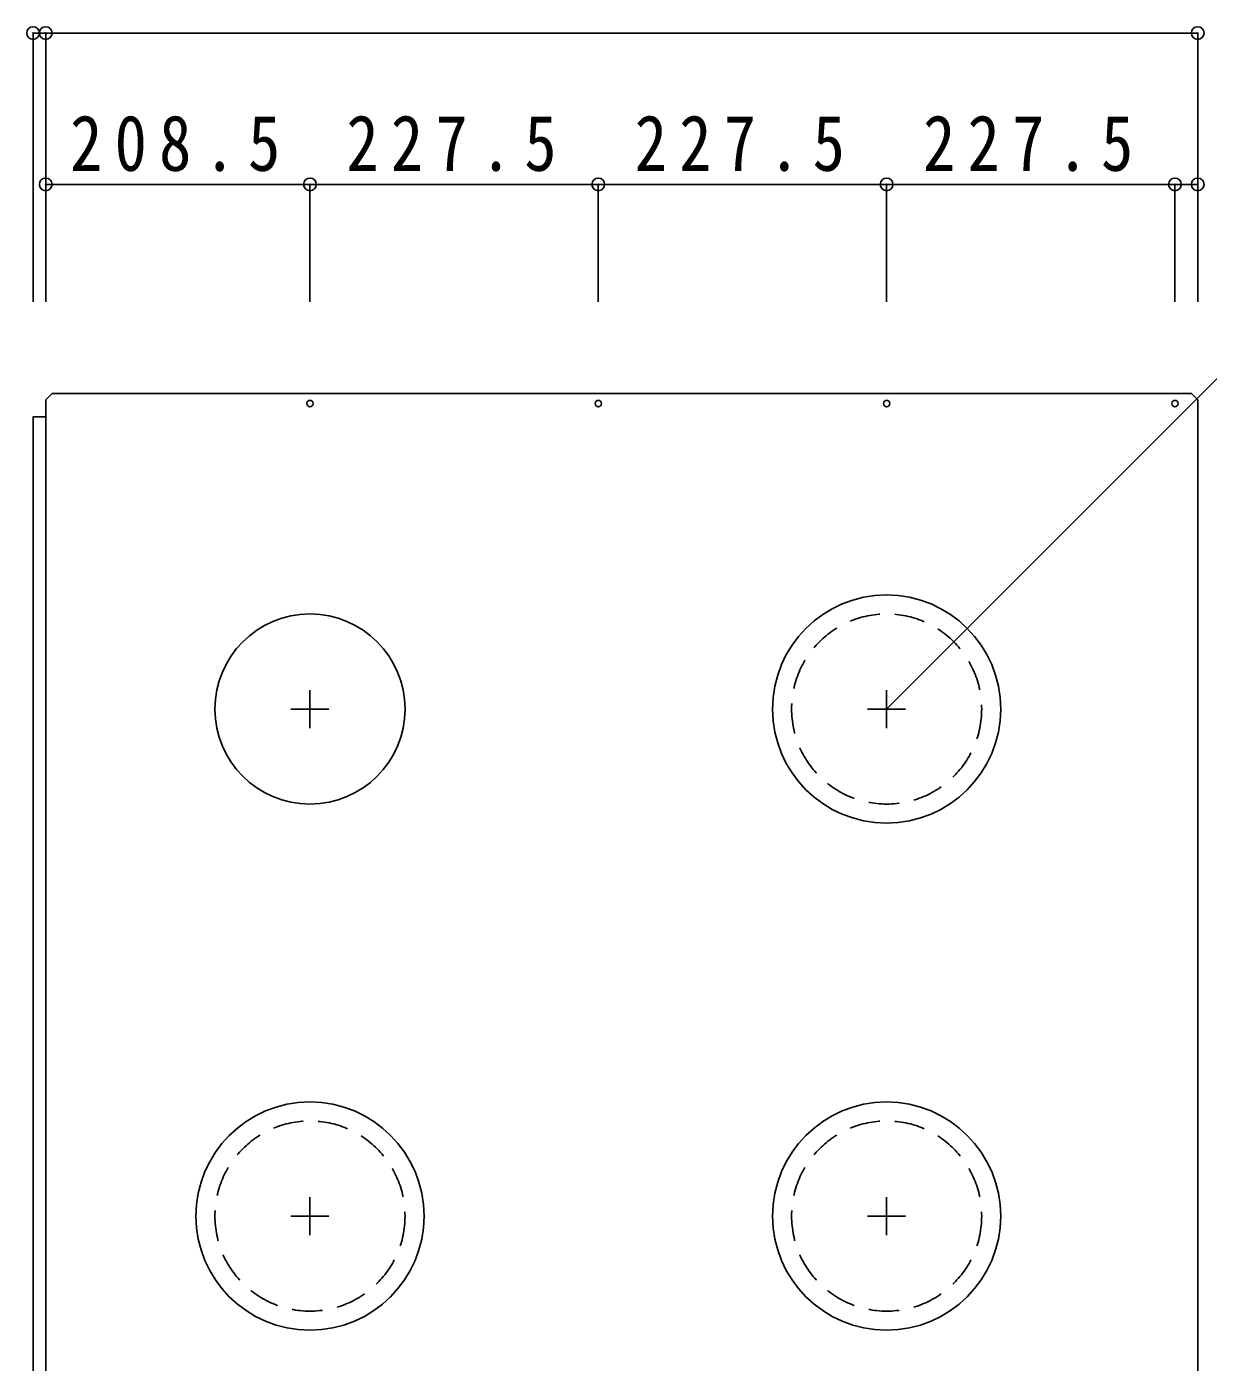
# Model space of a CAD drawing. Units: millimetres at full size, sheet at 1:20; details may follow other scales. Extents: x -8224 to 8256, y -8309 to 9191.
# Drawn here: x 5320 to 6252, y 1086 to 2140 of the extents above; entities that cross this region are included whole.
import ezdxf

# ---------------------------------------------------------------- set-up
doc = ezdxf.new("R2010")
doc.units = ezdxf.units.MM
doc.header["$LTSCALE"] = 20
doc.header["$PDMODE"] = 32
doc.header["$PDSIZE"] = 10
doc.linetypes.add('CHAIN1', pattern=[8, 5, -1, 1, -1])
doc.linetypes.add('DASHED1', pattern=[1.8, 1.2, -0.6])
doc.layers.add('0-0', color=4, linetype='Continuous')
doc.styles.add('ＭＳ ゴシック', font='')
doc.styles.get('ＭＳ ゴシック').set_extended_font_data('MS Gothic')

msp = doc.modelspace()

# ---------------------------------------------------------------- linework, layer by layer
at = {"layer": '0-0'}
for p, q in [((5324.98, 2134.65), (5334.98, 2134.65)), ((5324.98, 2134.65), (5324.98, 1922.59)), ((5334.98, 2134.65), (5334.98, 1922.59)), ((5334.98, 2134.65), (5334.98, 1922.59)), ((5334.98, 2134.65), (6243.98, 2134.65)), ((6243.98, 2134.65), (6243.98, 1922.59)), ((5998.48, 1601.37), (6461.99, 2064.88)), ((5543.48, 2015.23), (5334.98, 2015.23)), ((5334.98, 2015.23), (5334.98, 1922.59)), ((5770.98, 2015.23), (5543.48, 2015.23)), ((5543.48, 2015.23), (5543.48, 1922.59)), ((5998.48, 2015.23), (5770.98, 2015.23)), ((5770.98, 2015.23), (5770.98, 1922.59)), ((6225.98, 2015.23), (5998.48, 2015.23)), ((5998.48, 2015.23), (5998.48, 1922.59)), ((6225.98, 2015.23), (6243.98, 2015.23)), ((6243.98, 2015.23), (6225.98, 2015.23)), ((6225.98, 2015.23), (6225.98, 1922.59)), ((6243.98, 2015.23), (6243.98, 1922.59)), ((6243.98, 2015.23), (6243.98, 1922.59))]:
    msp.add_line(p, q, dxfattribs=at)
at = {"layer": '0-0', "color": 7}
for p, q in [((5339.98, 1850.37), (5334.98, 1845.37)), ((5334.98, 1845.37), (5334.98, 1832.37)), ((6238.98, 1850.37), (5339.98, 1850.37)), ((6238.98, 1850.37), (6243.98, 1845.37)), ((6243.98, 37.37), (6243.98, 1845.37)), ((5334.98, 1836.37), (5334.98, 46.37))]:
    msp.add_line(p, q, dxfattribs=at)
at = {"layer": '0-0', "linetype": 'CHAIN1'}
for p, q in [((5543.48, 1616.37), (5543.48, 1586.37)), ((5998.48, 1616.37), (5998.48, 1586.37)), ((5528.48, 1601.37), (5558.48, 1601.37)), ((5983.48, 1601.37), (6013.48, 1601.37)), ((5543.48, 1216.37), (5543.48, 1186.37)), ((5998.48, 1216.37), (5998.48, 1186.37)), ((5528.48, 1201.37), (5558.48, 1201.37)), ((5983.48, 1201.37), (6013.48, 1201.37))]:
    msp.add_line(p, q, dxfattribs=at)
at = {"layer": '0-0', "color": 7}
msp.add_lwpolyline([(5334.98, 1831.87), (5324.98, 1831.87), (5324.98, 50.87)], dxfattribs=at)
for centre, radius in [((5543.48, 1842.37), 2.5), ((5770.98, 1842.37), 2.5), ((5998.48, 1842.37), 2.5), ((6225.98, 1842.37), 2.5), ((5998.48, 1601.37), 90), ((5543.48, 1601.37), 75), ((5543.48, 1201.37), 90), ((5998.48, 1201.37), 90)]:
    msp.add_circle(centre, radius, dxfattribs=at)
at = {"layer": '0-0', "linetype": 'DASHED1'}
for centre in [(5998.48, 1601.37), (5543.48, 1201.37), (5998.48, 1201.37)]:
    msp.add_circle(centre, 75, dxfattribs=at)
at = {"layer": '0-0', "color": 5}
for p in [(5324.98, 2134.65), (5334.98, 2134.65), (6243.98, 2134.65), (5334.98, 2015.23), (5543.48, 2015.23), (5770.98, 2015.23), (5998.48, 2015.23), (6225.98, 2015.23), (6243.98, 2015.23)]:
    msp.add_point(p, dxfattribs=at)

# ---------------------------------------------------------------- texts
at = {"layer": '0-0', "color": 7, "char_height": 43.99, "attachment_point": 7, "style": 'ＭＳ ゴシック'}
for s, insert in [('\\T1.38;\\W0.85;208.5', (5354.23, 2025.23)), ('\\T1.38;\\W0.85;227.5', (5572.23, 2025.23)), ('\\T1.38;\\W0.85;227.5', (5799.73, 2025.23)), ('\\T1.38;\\W0.85;227.5', (6027.23, 2025.23))]:
    msp.add_mtext(s, dxfattribs=dict(at, insert=insert))

doc.saveas('drawing.dxf')
